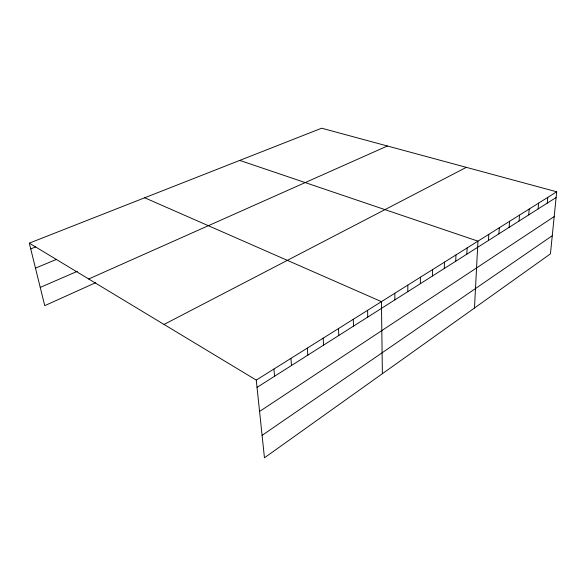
<?xml version="1.0" encoding="UTF-8"?>
<svg xmlns="http://www.w3.org/2000/svg" width="586" height="586" viewBox="0 0 586 586"><rect width="100%" height="100%" fill="white"/><g stroke="black" fill="none" stroke-linecap="round" stroke-linejoin="round"><path stroke-width="0.88" d="M407.805 291.667L407.834 285.096M420.33 283.712L420.426 277.207M432.483 275.991L432.629 269.56M444.276 268.513L444.466 262.132M455.718 261.246L455.959 254.932M466.83 254.192L467.115 247.944M474.484 308.016L477.949 241.146L239.769 160.403M488.431 240.48L488.797 234.349M498.935 233.814L499.331 227.749M509.131 227.339L509.564 221.332M519.057 221.039L519.518 215.091M528.704 214.916L529.195 209.026M538.087 208.953L538.615 203.122M547.229 203.152L547.778 197.379M556.7 191.79L550.437 253.855L264.454 457.791L256.265 380.102L29.3 243.139L321.655 128.209L556.7 191.79L256.265 380.102M262.096 435.376L552.268 235.719M259.569 411.453L554.202 216.571M257.034 387.375L556.121 197.504M164.043 324.446L466.317 167.34M95.708 282.664L44.748 305.658L29.3 243.139M88.698 278.98L387.39 145.987M40.236 287.411L77.374 271.296M35.475 268.124L56.732 259.276M30.728 248.904L35.68 246.933M144.698 197.775L381.442 301.636L382.372 373.707M273.911 369.041L274.57 376.241M290.92 358.376L291.484 365.503M307.335 348.091L307.804 355.145M323.179 338.159L323.567 345.139M338.488 328.563L338.789 335.478M353.285 319.289L353.512 326.131M367.598 310.316L367.752 317.092M394.847 293.234L394.876 299.871"/></g></svg>
